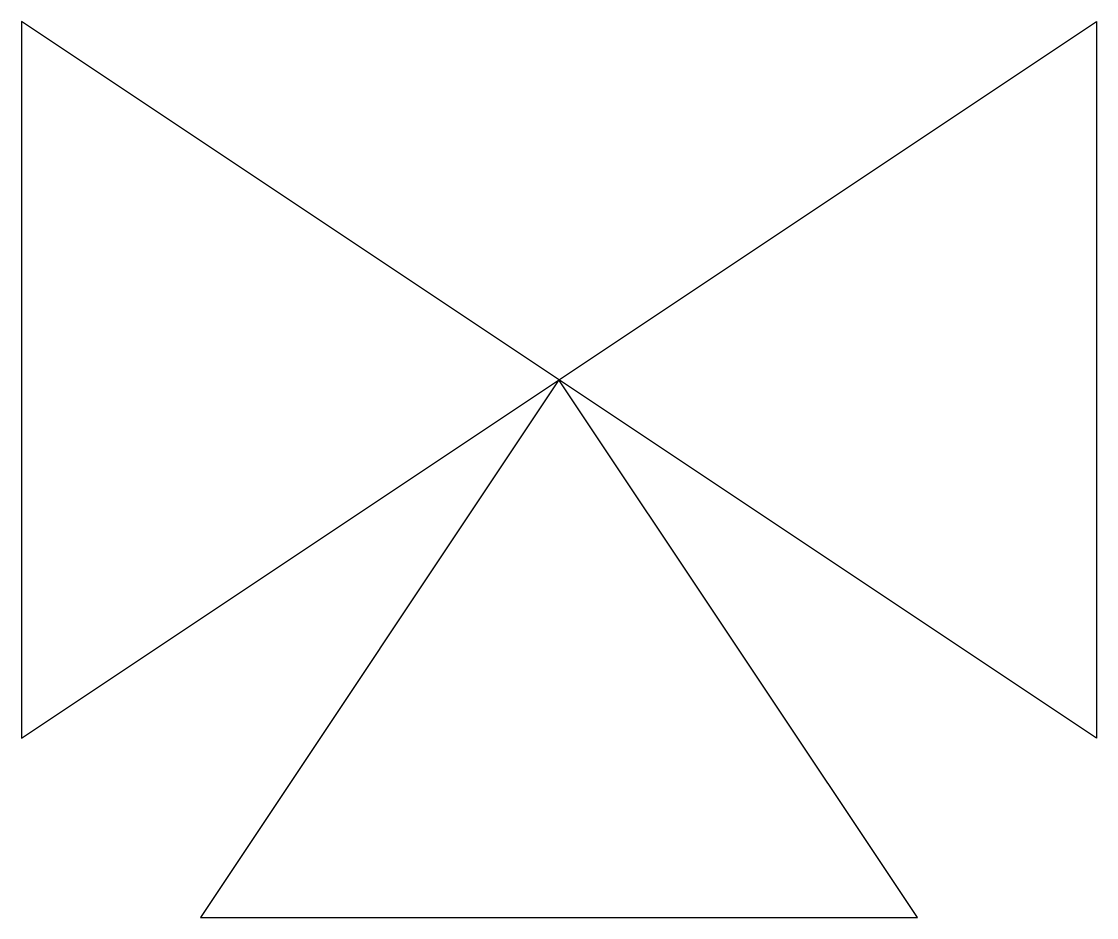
# Model space of a CAD drawing. Extents: x -1150.931 to -1150.814, y -685.241 to -685.143.
import ezdxf

# ---------------------------------------------------------------- set-up
doc = ezdxf.new("R2010")
doc.units = 0
doc.header["$LTSCALE"] = 96
doc.header["$MEASUREMENT"] = 0
doc.layers.get('0').update_dxf_attribs({"linetype": 'CONTINUOUS'})

msp = doc.modelspace()

# ---------------------------------------------------------------- linework, layer by layer
for p, q in [((-1150.81353, -685.22115), (-1150.93072, -685.14302)), ((-1150.93072, -685.22115), (-1150.81353, -685.14302)), ((-1150.93072, -685.14302), (-1150.93072, -685.22115)), ((-1150.81353, -685.14302), (-1150.81353, -685.22115)), ((-1150.87213, -685.18209), (-1150.91119, -685.24068)), ((-1150.83306, -685.24068), (-1150.87213, -685.18209)), ((-1150.91119, -685.24068), (-1150.83306, -685.24068))]:
    msp.add_line(p, q)

doc.saveas('drawing.dxf')
